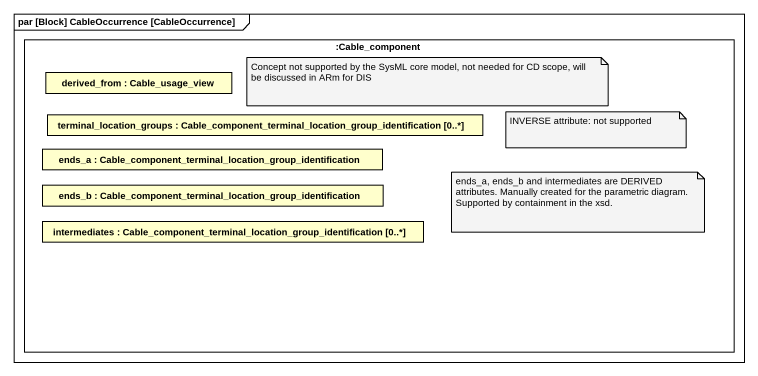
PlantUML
@startuml
mainframe par [Block] CableOccurrence [CableOccurrence]
rectangle ":Cable_component" as Cable_component {
  rectangle "derived_from : Cable_usage_view" as derived_from
  rectangle "terminal_location_groups : Cable_component_terminal_location_group_identification [0..*]" as terminal_location_groups
  rectangle "ends_a : Cable_component_terminal_location_group_identification" as ends_a
  rectangle "ends_b : Cable_component_terminal_location_group_identification" as ends_b
  rectangle "intermediates : Cable_component_terminal_location_group_identification [0..*]" as intermediates
}
note as N1
  Concept not supported by the SysML core model, not needed for CD scope, will be discussed in ARm for DIS
end note
note as N2
  INVERSE attribute: not supported
end note
note as N3
  ends_a, ends_b and intermediates are DERIVED attributes. Manually created for the parametric diagram.
  Supported by containment in the xsd.
end note
@enduml
